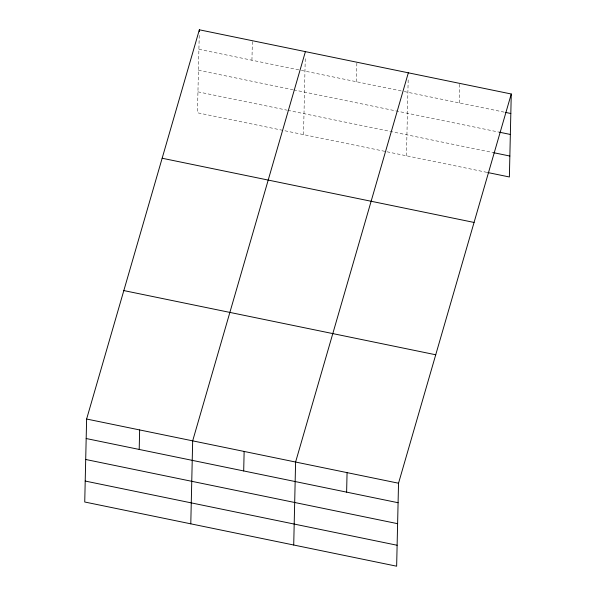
<?xml version="1.0" encoding="UTF-8"?>
<svg xmlns="http://www.w3.org/2000/svg" width="596" height="596" viewBox="0 0 596 596"><rect width="100%" height="100%" fill="white"/><g stroke="black" fill="none" stroke-linecap="round" stroke-linejoin="round"><path stroke-width="0.45" stroke-dasharray="2.98 2.23" d="M199.228 35.373L197.47 112.778L486.805 172.333M251.937 60.218L252.384 40.714M303.52 134.607L305.279 57.201M356.423 81.727L356.87 62.222M406.45 155.794L408.185 79.313M459.352 102.907L459.799 83.403M198.915 49.304L300.466 70.209M301.367 70.395L403.373 91.389M404.282 91.575L504.499 112.204M198.438 70.254L292.8 89.676M293.701 89.862L499.508 132.215M197.946 91.836L286.922 110.148M287.816 110.327L493.6 152.688"/><path stroke-width="0.89" d="M86.621 419.025L84.736 502.003L396.645 566.2L398.53 483.222L511.264 93.997L199.355 29.8L86.621 419.025L398.53 483.222M139.203 449.444L139.643 429.94M199.317 31.655L199.355 29.8M190.787 523.832L192.672 440.854L305.405 51.628M243.69 470.952L244.136 451.44M293.716 545.012L295.601 462.034L408.334 72.809M346.619 492.132L347.066 472.628M511.264 93.997L509.379 176.975L487.707 172.52M505.401 112.391L510.817 113.501M499.508 132.215L510.347 134.45M493.6 152.688L509.856 156.033M162.157 158.245L474.058 222.442M123.826 290.58L435.728 354.776M86.182 438.529L398.083 502.726M85.705 459.479L397.607 523.675M85.213 481.054L397.122 545.251"/></g></svg>
